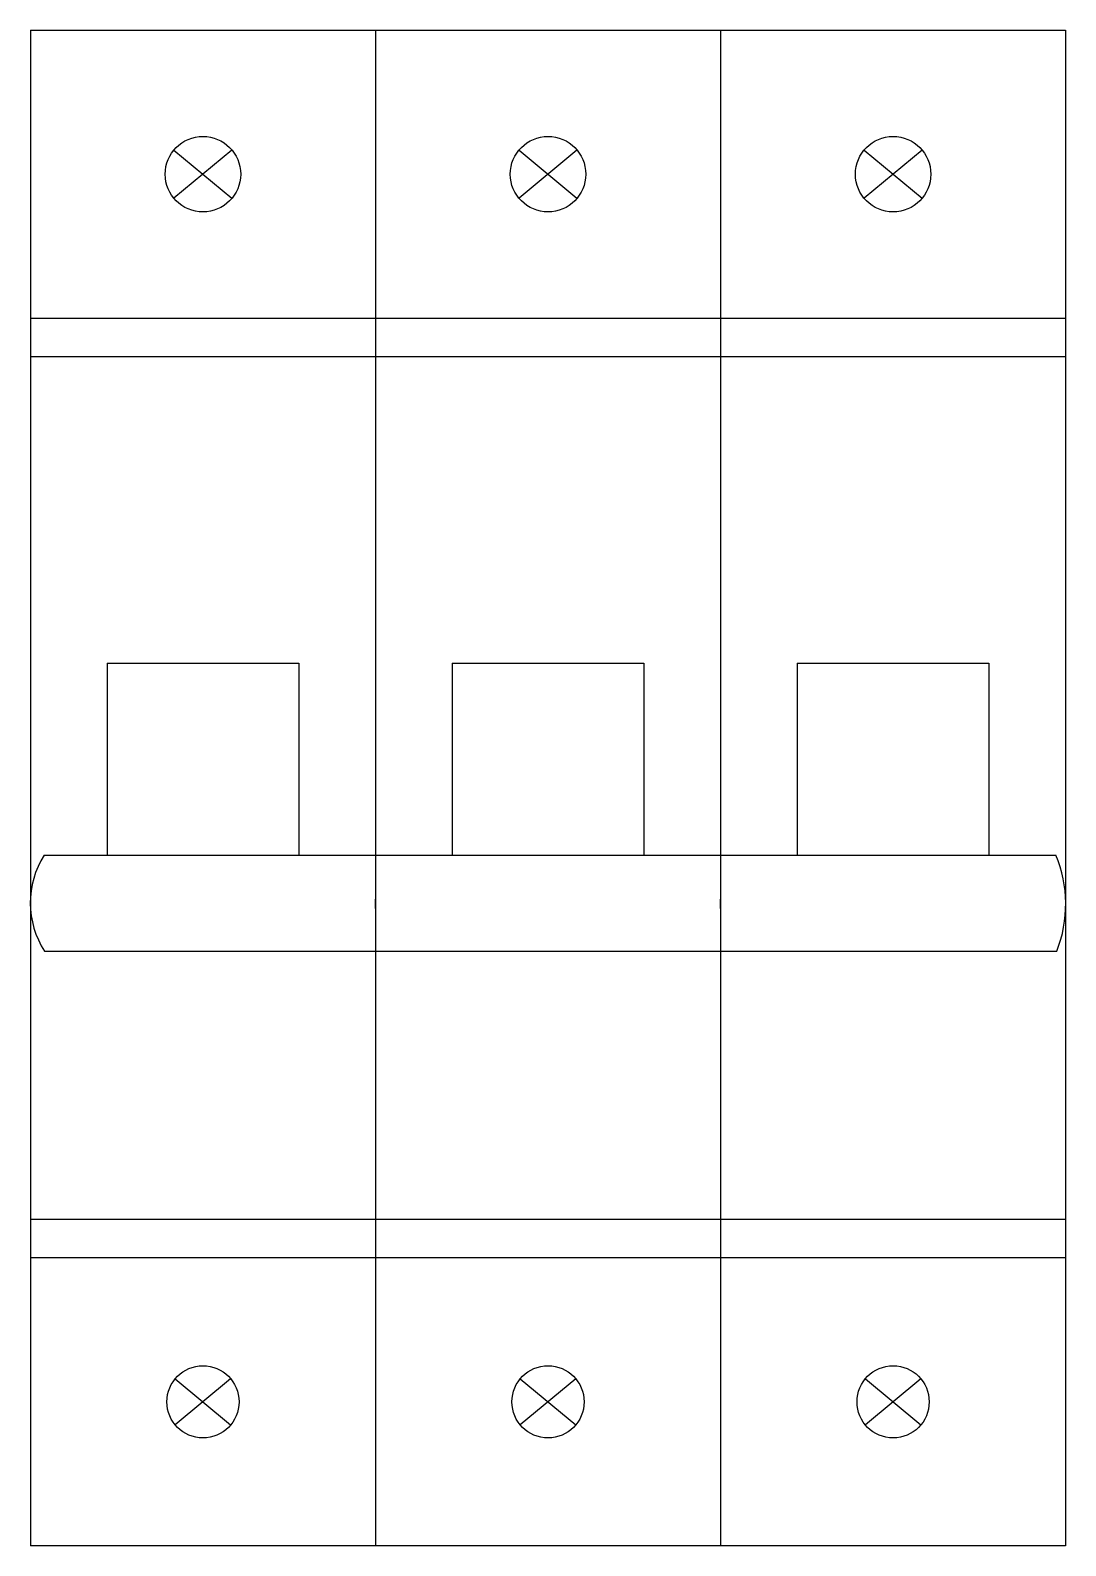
# Model space of a CAD drawing. Header units: millimetres. Extents: x 3983.9 to 4003.2, y 1902.2 to 1930.4.
import ezdxf

# ---------------------------------------------------------------- set-up
doc = ezdxf.new("R2010")
doc.units = ezdxf.units.MM

msp = doc.modelspace()

# ---------------------------------------------------------------- linework, layer by layer
for p, q in [((3983.928, 1930.448), (3983.928, 1902.232)), ((3983.928, 1930.448), (3990.357, 1930.448)), ((3990.357, 1930.448), (3990.357, 1902.232)), ((3990.357, 1930.448), (3990.357, 1902.232)), ((3990.357, 1930.448), (3996.786, 1930.448)), ((3996.786, 1930.448), (3996.786, 1902.232)), ((3996.786, 1930.448), (3996.786, 1902.232)), ((3996.786, 1930.448), (4003.215, 1930.448)), ((4003.215, 1930.448), (4003.215, 1902.232)), ((3986.603, 1928.219), (3987.682, 1927.32)), ((3987.682, 1928.219), (3986.603, 1927.32)), ((3993.032, 1928.219), (3994.111, 1927.32)), ((3994.111, 1928.219), (3993.032, 1927.32)), ((3999.461, 1928.219), (4000.541, 1927.32)), ((4000.541, 1928.219), (3999.461, 1927.32)), ((3983.928, 1925.091), (3990.357, 1925.091)), ((3990.357, 1925.091), (3996.786, 1925.091)), ((3996.786, 1925.091), (4003.215, 1925.091)), ((3983.928, 1924.376), (3990.357, 1924.376)), ((3990.357, 1924.376), (3996.786, 1924.376)), ((3996.786, 1924.376), (4003.215, 1924.376)), ((3985.357, 1918.662), (3985.357, 1915.09)), ((3985.357, 1918.662), (3988.928, 1918.662)), ((3988.928, 1918.662), (3988.928, 1915.09)), ((3991.786, 1918.662), (3991.786, 1915.09)), ((3991.786, 1918.662), (3995.357, 1918.662)), ((3995.357, 1918.662), (3995.357, 1915.09)), ((3998.215, 1918.662), (3998.215, 1915.09)), ((3998.215, 1918.662), (4001.787, 1918.662)), ((4001.787, 1918.662), (4001.787, 1915.09)), ((3984.185, 1915.09), (3990.176, 1915.09)), ((3990.176, 1915.09), (3997.043, 1915.09)), ((3997.043, 1915.09), (4003.034, 1915.09)), ((3984.192, 1913.304), (3990.621, 1913.304)), ((3990.621, 1913.304), (3997.05, 1913.304)), ((3997.05, 1913.304), (4003.05, 1913.304)), ((3990.357, 1908.304), (3983.928, 1908.304)), ((3996.786, 1908.304), (3990.357, 1908.304)), ((4003.215, 1908.304), (3996.786, 1908.304)), ((3990.357, 1907.589), (3983.928, 1907.589)), ((3996.786, 1907.589), (3990.357, 1907.589)), ((4003.215, 1907.589), (3996.786, 1907.589)), ((3986.626, 1905.341), (3987.659, 1904.48)), ((3987.659, 1905.341), (3986.626, 1904.48)), ((3993.055, 1905.341), (3994.088, 1904.48)), ((3994.088, 1905.341), (3993.055, 1904.48)), ((3999.484, 1905.341), (4000.517, 1904.48)), ((4000.517, 1905.341), (3999.484, 1904.48)), ((3990.357, 1902.232), (3983.928, 1902.232)), ((3996.786, 1902.232), (3990.357, 1902.232)), ((4003.215, 1902.232), (3996.786, 1902.232))]:
    msp.add_line(p, q)
for centre, radius in [((3987.143, 1927.769), 0.703), ((3993.572, 1927.769), 0.703), ((4000.001, 1927.769), 0.703), ((3987.143, 1904.91), 0.672), ((3993.572, 1904.91), 0.672), ((4000.001, 1904.91), 0.672)]:
    msp.add_circle(centre, radius)
for centre, radius, start, end in [((3985.578, 1914.202), 1.652, 147.4853, 213.1019), ((3987.984, 1914.178), 2.374, 22.5949, 22.6058), ((3994.414, 1914.178), 2.374, 22.5949, 22.6058), ((4000.843, 1914.178), 2.374, 338.4033, 22.6058), ((3992.007, 1914.202), 1.652, 177.4448, 182.9598), ((3987.984, 1914.178), 2.374, 358.0679, 2.1639), ((3998.436, 1914.202), 1.652, 177.4448, 177.7274), ((3994.414, 1914.178), 2.374, 358.0679, 2.1639), ((3998.436, 1914.202), 1.652, 182.5552, 182.9598), ((3992.007, 1914.202), 1.652, 212.9242, 213.1019), ((3998.436, 1914.202), 1.652, 212.9242, 213.1019)]:
    msp.add_arc(centre, radius, start, end)

doc.saveas('drawing.dxf')
